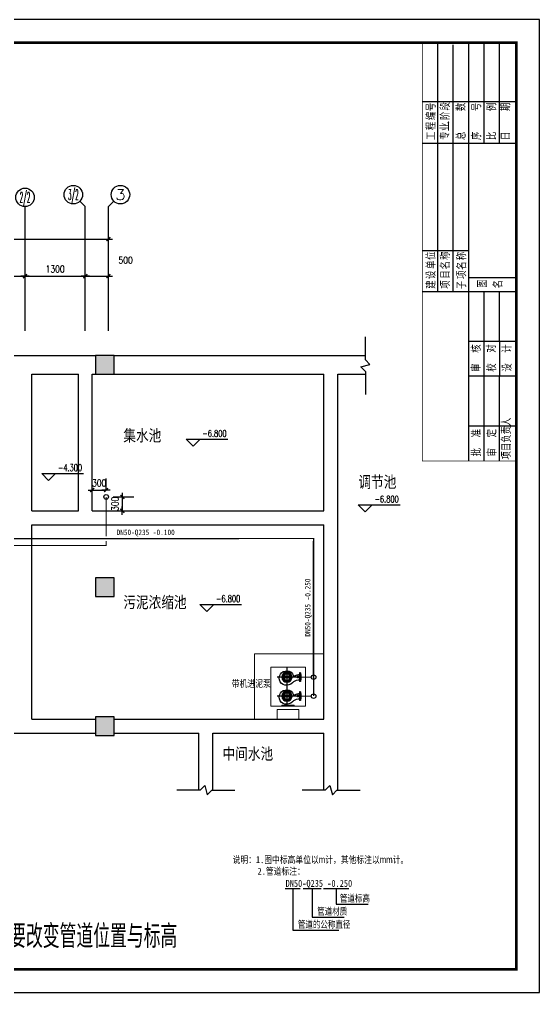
# Model space of a CAD drawing. Header units: millimetres. Extents: x 149947 to 179660, y -3668 to 17332.
# Drawn here: x 168440 to 179660, y -3668 to 17332 of the extents above; entities that cross this region are included whole.
import ezdxf
from ezdxf.enums import TextEntityAlignment as Align

# ---------------------------------------------------------------- set-up
doc = ezdxf.new("R2010")
doc.units = ezdxf.units.MM
for name, color, linetype in [('1', 4, 'Continuous'), ('5', 240, 'Continuous'), ('AXIS', 3, 'Continuous'), ('AXIS_TEXT', 7, 'Continuous'), ('COLUMN', 9, 'Continuous'), ('GPSCOMMON', 7, 'Continuous'), ('PUB_DIM', 3, 'Continuous'), ('PUB_HATCH', 8, 'Continuous'), ('PUB_TEXT', 7, 'Continuous'), ('WALL', 4, 'Continuous'), ('文字', 2, 'Continuous'), ('管道', 5, 'Continuous'), ('设备', 140, 'Continuous')]:
    doc.layers.add(name, color=color, linetype=linetype)
for name, color, linetype, lineweight in [('坑', 1, 'Continuous', 13), ('开孔', 6, 'Continuous', 13), ('水设备', 7, 'Continuous', 13)]:
    doc.layers.add(name, color=color, linetype=linetype, lineweight=lineweight)
doc.styles.add('_TCH_AXIS', font='COMPLEX', dxfattribs={"bigfont": 'GBCBIG'})
doc.styles.add('_TCH_DIM', font='SIMPLEX', dxfattribs={"bigfont": 'GBCBIG'})
doc.styles.add('_TWT_DIM', font='SIMPLEX', dxfattribs={"width": 0.8, "height": 3, "bigfont": 'HZTXT'})
doc.styles.add('COMPLEX', font='COMPLEX')
doc.styles.add('DIM_FONT', font='SIMPLEX.shx', dxfattribs={"width": 0.8})
doc.styles.add('HZ', font='romans1.shx', dxfattribs={"width": 0.8, "bigfont": 'hztxt.shx'})
doc.styles.add('HZHT', font='txt.shx', dxfattribs={"width": 0.8, "bigfont": 'ht64f.shx'})
doc.styles.get("Standard").update_dxf_attribs({"font": 'txt', "bigfont": 'gbcbig.shx'})
doc.dimstyles.new('DIMN', dxfattribs={"dimtxt": 300, "dimasz": 1, "dimexe": 250, "dimexo": 300, "dimgap": 150, "dimtad": 1, "dimdec": 0, "dimzin": 0, "dimdsep": 46, "dimtxsty": 'DIM_FONT', "dimblk": '_DIMX', "dimcen": 0.09, "dimclrt": 7, "dimadec": 0, "dimazin": 0, "dimtfac": 1, "dimtdec": 0, "dimtix": 1, "dimtmove": 2, "dimatfit": 3, "dimldrblk": '_DIMX', "dimfxl": 0, "dimtolj": 1, "dimtzin": 0, "dimarcsym": 0})

# ---------------------------------------------------------------- blocks, each defined once
blk = doc.blocks.new('Jgp1007')
at = {"layer": '1'}
for p, q in [((-4.63, 1.01), (-4.75, 0.91)), ((-4.63, 1.51), (-4.33, 1.51)), ((-3.97, 0.28), (-3.56, 0.28)), ((-3.97, 0), (-3.97, 0.28)), ((-3.97, 0.28), (-3.97, 0)), ((-3.97, 0), (-3.97, -0.28)), ((-3.56, 0.28), (-3.56, 0)), ((-3.56, -0.28), (-3.56, 0)), ((-4.75, -0.91), (-4.63, -1.01)), ((-3.97, -0.28), (-3.97, 0)), ((-3.97, -0.28), (-3.56, -0.28))]:
    blk.add_line(p, q, dxfattribs=at)
at = {"layer": '1', "color": 7}
for p, q in [((-4.75, 0.91), (-4.75, -0.91)), ((-4.63, 1.51), (-4.63, -1.51)), ((-4.33, 1.51), (-4.33, -1.51)), ((-0.81, 0.2), (0.81, 0.2)), ((-0.81, 0.2), (-0.81, -0.2)), ((0.81, 0.2), (0.81, -0.2)), ((-4.63, -1.51), (-4.33, -1.51)), ((-0.81, -0.2), (0.81, -0.2))]:
    blk.add_line(p, q, dxfattribs=at)
for radius in [1.75, 1.45]:
    blk.add_circle((0, 0), radius, dxfattribs=at)
at = {"layer": '1'}
blk.add_circle((0, 0), 1.08, dxfattribs=at)
at = {"layer": '1', "color": 7}
for centre, radius, start, end in [((-4.27, -1.52), 2.44, 52.0935, 91.435), ((-0.06, -0.09), 2.22, 90.1048, 165.2406), ((0.18, -0.33), 2.47, 265.7765, 95.7779), ((-4.26, -4.42), 3.5, 57.4097, 91.1382), ((0.31, 0.57), 3.37, 217.2071, 264.6637)]:
    blk.add_arc(centre, radius, start, end, dxfattribs=at)
at = {"layer": '1'}
blk.add_arc((-2.52, 0.67), 0.361, 226.539, 327.4927, dxfattribs=at)
at = {"layer": '5', "color": 3}
for p, q in [((-4.91, 0), (3.39, 0)), ((0, 3.26), (0, -3.27))]:
    blk.add_line(p, q, dxfattribs=at)
blk = doc.blocks.new('_DIMX')
blk.add_line((-150, 0), (150, 0))
at = {"const_width": 50}
blk.add_lwpolyline([(-70, -70), (70, 70)], dxfattribs=at)
blk = doc.blocks.new('*D58')
at = {"layer": 'AXIS', "color": 0, "lineweight": -2}
for p, q in [((158960, 10760), (158960, 12842)), ((170360, 10760), (170360, 12842)), ((158961, 12592), (170359, 12592))]:
    blk.add_line(p, q, dxfattribs=at)
at = {"layer": 'Defpoints', "color": 0}
for p in [(170360, 12592), (158960, 10610), (170360, 10610)]:
    blk.add_point(p, dxfattribs=at)
at = {"layer": 'AXIS', "color": 0, "lineweight": -2, "xscale": 0.6, "yscale": 0.6, "zscale": 0.6, "rotation": 180}
blk.add_blockref('_DIMX', (158960, 12592), dxfattribs=at)
at = {"layer": 'AXIS', "color": 0, "lineweight": -2, "xscale": 0.6, "yscale": 0.6, "zscale": 0.6}
blk.add_blockref('_DIMX', (170360, 12592), dxfattribs=at)
at = {"layer": 'AXIS', "color": 7, "insert": (164660, 12747), "char_height": 150, "attachment_point": 5, "style": 'DIM_FONT'}
blk.add_mtext('\\A1;11400', dxfattribs=at)
blk = doc.blocks.new('*D57')
at = {"layer": 'AXIS', "color": 0, "lineweight": -2}
for p, q in [((169860, 10760), (169860, 12042)), ((170360, 10760), (170360, 12042)), ((169861, 11792), (170359, 11792))]:
    blk.add_line(p, q, dxfattribs=at)
at = {"layer": 'Defpoints', "color": 0}
for p in [(170360, 11792), (169860, 10610), (170360, 10610)]:
    blk.add_point(p, dxfattribs=at)
at = {"layer": 'AXIS', "color": 0, "lineweight": -2, "xscale": 0.6, "yscale": 0.6, "zscale": 0.6, "rotation": 180}
blk.add_blockref('_DIMX', (169860, 11792), dxfattribs=at)
at = {"layer": 'AXIS', "color": 0, "lineweight": -2, "xscale": 0.6, "yscale": 0.6, "zscale": 0.6}
blk.add_blockref('_DIMX', (170360, 11792), dxfattribs=at)
at = {"layer": 'AXIS', "color": 7, "insert": (170730, 12137), "char_height": 150, "attachment_point": 5, "style": 'DIM_FONT'}
blk.add_mtext('\\A1;500', dxfattribs=at)
blk = doc.blocks.new('*D56')
at = {"layer": 'AXIS', "color": 0, "lineweight": -2}
for p, q in [((168560, 10760), (168560, 12042)), ((169860, 10760), (169860, 12042)), ((168561, 11792), (169859, 11792))]:
    blk.add_line(p, q, dxfattribs=at)
at = {"layer": 'Defpoints', "color": 0}
for p in [(169860, 11792), (168560, 10610), (169860, 10610)]:
    blk.add_point(p, dxfattribs=at)
at = {"layer": 'AXIS', "color": 0, "lineweight": -2, "xscale": 0.6, "yscale": 0.6, "zscale": 0.6, "rotation": 180}
blk.add_blockref('_DIMX', (168560, 11792), dxfattribs=at)
at = {"layer": 'AXIS', "color": 0, "lineweight": -2, "xscale": 0.6, "yscale": 0.6, "zscale": 0.6}
blk.add_blockref('_DIMX', (169860, 11792), dxfattribs=at)
at = {"layer": 'AXIS', "color": 7, "insert": (169210, 11947), "char_height": 150, "attachment_point": 5, "style": 'DIM_FONT'}
blk.add_mtext('\\A1;1300', dxfattribs=at)
blk = doc.blocks.new('*D55')
at = {"layer": 'AXIS', "color": 0, "lineweight": -2}
for p, q in [((165260, 10760), (165260, 12042)), ((168560, 10760), (168560, 12042)), ((165261, 11792), (168559, 11792))]:
    blk.add_line(p, q, dxfattribs=at)
at = {"layer": 'Defpoints', "color": 0}
for p in [(168560, 11792), (165260, 10610), (168560, 10610)]:
    blk.add_point(p, dxfattribs=at)
at = {"layer": 'AXIS', "color": 0, "lineweight": -2, "xscale": 0.6, "yscale": 0.6, "zscale": 0.6, "rotation": 180}
blk.add_blockref('_DIMX', (165260, 11792), dxfattribs=at)
at = {"layer": 'AXIS', "color": 0, "lineweight": -2, "xscale": 0.6, "yscale": 0.6, "zscale": 0.6}
blk.add_blockref('_DIMX', (168560, 11792), dxfattribs=at)
at = {"layer": 'AXIS', "color": 7, "insert": (166910, 11947), "char_height": 150, "attachment_point": 5, "style": 'DIM_FONT'}
blk.add_mtext('\\A1;3300', dxfattribs=at)
blk = doc.blocks.new('_AXISO')
blk.add_circle((0, 0), 0.5)
at = {"layer": 'AXIS_TEXT', "style": 'COMPLEX', "width": 1.438492}
blk.add_attdef('A', text='', height=0.56, dxfattribs=at).set_placement((-0.25, -0.28), (0.25, -0.28), align=Align.FIT)
blk = doc.blocks.new('_FZH')
blk.add_lwpolyline([(-0.5, -0.5), (0.5, -0.5), (0.5, 0.5), (-0.5, 0.5)], close=True)
at = {"layer": 'PUB_HATCH'}
blk.add_solid([(-0.5, -0.5), (0.5, -0.5), (-0.5, 0.5), (0.5, 0.5)], dxfattribs=at)
blk = doc.blocks.new('*D71')
at = {"layer": 'AXIS', "color": 0, "lineweight": -2}
for p, q in [((170010, 7147), (170010, 7426)), ((170310, 7178), (170310, 7426)), ((170009, 7176), (170009, 7176)), ((170010, 7176), (170310, 7176)), ((170311, 7176), (170311, 7176))]:
    blk.add_line(p, q, dxfattribs=at)
at = {"layer": 'Defpoints', "color": 0}
for p in [(170310, 7176), (170010, 6997), (170310, 7028)]:
    blk.add_point(p, dxfattribs=at)
at = {"layer": 'AXIS', "color": 0, "lineweight": -2, "xscale": 0.6, "yscale": 0.6, "zscale": 0.6}
blk.add_blockref('_DIMX', (170010, 7176), dxfattribs=at)
at = {"layer": 'AXIS', "color": 0, "lineweight": -2, "xscale": 0.6, "yscale": 0.6, "zscale": 0.6, "rotation": 180}
blk.add_blockref('_DIMX', (170310, 7176), dxfattribs=at)
at = {"layer": 'AXIS', "color": 7, "insert": (170160, 7331), "char_height": 150, "attachment_point": 5, "style": 'DIM_FONT'}
blk.add_mtext('\\A1;300', dxfattribs=at)
blk = doc.blocks.new('*D72')
at = {"layer": 'AXIS', "color": 0, "lineweight": -2}
for p, q in [((170460, 7028), (170909, 7028)), ((170659, 7029), (170659, 7029)), ((170659, 7028), (170659, 6728)), ((170599, 6728), (170909, 6728)), ((170659, 6728), (170659, 6727))]:
    blk.add_line(p, q, dxfattribs=at)
at = {"layer": 'Defpoints', "color": 0}
for p in [(170310, 7028), (170449, 6728), (170659, 6728)]:
    blk.add_point(p, dxfattribs=at)
at = {"layer": 'AXIS', "color": 0, "lineweight": -2, "xscale": 0.6, "yscale": 0.6, "zscale": 0.6}
for p, rotation in [((170659, 7028), 270), ((170659, 6728), 90)]:
    blk.add_blockref('_DIMX', p, dxfattribs=dict(at, rotation=rotation))
at = {"layer": 'AXIS', "color": 7, "insert": (170504, 6878), "char_height": 150, "attachment_point": 5, "rotation": 90, "style": 'DIM_FONT'}
blk.add_mtext('\\A1;300', dxfattribs=at)

msp = doc.modelspace()

# ---------------------------------------------------------------- linework, layer by layer
for p, q in [((177466.427, 11456.224), (177466.427, 16806.223)), ((178133.093, 7806.224), (178133.093, 16806.223)), ((178466.427, 14656.224), (178466.427, 16806.223)), ((178799.76, 14656.224), (178799.76, 16806.223)), ((177799.541, 11456.224), (177799.541, 16782.222)), ((177686.812, 15096.799), (177705.249, 15115.25)), ((177691.15, 15108.738), (177686.812, 15096.799)), ((177695.488, 15117.421), (177691.15, 15108.738)), ((177705.249, 15115.25), (177695.488, 15117.421)), ((178466.427, 7806.224), (178466.427, 11456.224)), ((178799.76, 10381.224), (178799.76, 11456.224)), ((178799.76, 10381.224), (178799.76, 9631.224)), ((178799.76, 7806.224), (178799.76, 9631.224)), ((179133.095, 8556.224), (178133.093, 8556.224))]:
    msp.add_line(p, q)
msp.add_lwpolyline([(149959.928, -3668.324), (179659.928, -3668.324), (179659.928, 17331.674), (149959.928, 17331.674)], close=True)
at = {"const_width": 57.9}
msp.add_lwpolyline([(151209.928, -3168.324), (179159.928, -3168.324), (179159.928, 16831.674), (151209.928, 16831.674)], close=True, dxfattribs=at)
at = {"const_width": 14.475}
msp.add_lwpolyline([(179133.095, 7806.224), (177133.093, 7806.224), (177133.093, 16806.223)], dxfattribs=at)
for points in [[(179133.095, 15556.224), (177133.093, 15556.224)], [(179133.095, 14656.224), (177133.093, 14656.224)], [(178133.093, 12341.794), (177143.29, 12341.794)], [(179159.928, 11756.224), (178133.093, 11756.224)], [(179159.928, 11456.224), (177133.093, 11456.224)], [(179159.928, 10381.224), (178133.093, 10381.224)], [(179159.928, 9631.224), (178133.093, 9631.224)]]:
    msp.add_lwpolyline(points)
at = {"layer": 'AXIS'}
for p, q in [((168559.955, 10610.467), (168559.955, 13292.201)), ((169742.798, 13409.358), (169859.955, 13292.201)), ((169859.955, 10610.467), (169859.955, 13292.201)), ((170477.112, 13409.358), (170359.955, 13292.201)), ((170359.955, 10610.467), (170359.955, 13292.201))]:
    msp.add_line(p, q, dxfattribs=at)
at = {"layer": 'PUB_DIM'}
for p, q in [((175901.995, 9985.97), (175901.995, 10485.97)), ((175802.89, 9834.329), (176001.1, 9886.865)), ((175901.995, 9985.97), (176001.1, 9886.865)), ((175901.995, 9735.224), (175802.89, 9834.329)), ((175901.995, 9735.224), (175901.995, 9235.224)), ((172035.543, 8272.475), (172935.543, 8272.475)), ((172185.543, 8122.475), (172035.543, 8272.475)), ((172185.543, 8122.475), (172335.543, 8272.475)), ((168918.919, 7533.061), (169818.919, 7533.061)), ((169068.919, 7383.061), (168918.919, 7533.061)), ((169068.919, 7383.061), (169218.919, 7533.061)), ((175750.096, 6855.403), (176650.096, 6855.403)), ((175900.096, 6705.403), (175750.096, 6855.403)), ((175900.096, 6705.403), (176050.096, 6855.403)), ((172331.318, 4705.916), (173231.318, 4705.916)), ((172481.318, 4555.916), (172331.318, 4705.916)), ((172481.318, 4555.916), (172631.318, 4705.916)), ((172338.394, 697.501), (171838.394, 697.501)), ((172338.394, 697.501), (172437.499, 796.606)), ((172437.499, 796.606), (172490.034, 598.396)), ((172589.139, 697.501), (172490.034, 598.396)), ((172589.139, 697.501), (173089.139, 697.501)), ((175038.394, 697.501), (174538.394, 697.501)), ((175038.394, 697.501), (175137.499, 796.606)), ((175137.499, 796.606), (175190.034, 598.396)), ((175289.139, 697.501), (175190.034, 598.396)), ((175289.139, 697.501), (175789.139, 697.501)), ((174175.401, -1420.879), (174495.612, -1420.879)), ((174335.506, -1420.879), (174335.506, -2325.522)), ((174558.574, -1420.879), (174947.145, -1420.879)), ((174752.86, -1420.879), (174752.86, -2043.699)), ((175001.988, -1420.879), (175544.693, -1420.879)), ((175273.34, -1420.879), (175273.34, -1761.876)), ((175273.34, -1761.876), (175962.262, -1761.876)), ((174752.86, -2043.699), (175441.781, -2043.699)), ((174335.506, -2325.522), (175326.53, -2325.522))]:
    msp.add_line(p, q, dxfattribs=at)
at = {"layer": 'PUB_DIM', "color": 4, "const_width": 25}
for points in [[(170309.955, 7028.227), (170309.955, 6178.153)], [(161718.621, 6472.047), (161718.621, 5977.607), (170309.955, 5977.607), (170309.942, 6078.153)]]:
    msp.add_lwpolyline(points, dxfattribs=at)
at = {"layer": 'PUB_DIM', "color": 4}
msp.add_circle((170309.955, 7028.227), 50, dxfattribs=at)
at = {"layer": 'WALL'}
for p, q in [((165259.955, 10078.227), (168559.955, 10078.227)), ((168559.955, 10078.227), (169859.955, 10078.227)), ((169859.955, 10078.227), (170079.955, 10078.227)), ((170479.955, 10078.227), (175159.955, 10078.227)), ((175159.955, 10078.227), (175901.995, 10078.227)), ((168709.955, 9678.227), (169709.955, 9678.227)), ((168709.955, 6728.227), (168709.955, 9678.227)), ((169709.955, 6728.227), (169709.955, 9678.227)), ((170009.955, 9678.227), (170079.955, 9678.227)), ((170009.955, 6728.227), (170009.955, 9678.227)), ((170479.955, 9678.227), (175009.955, 9678.227)), ((175009.955, 6728.227), (175009.955, 9678.227)), ((175309.955, 9678.227), (175901.995, 9678.227)), ((175309.955, 6578.227), (175309.955, 9678.227)), ((168709.955, 6728.227), (169709.955, 6728.227)), ((170009.955, 6728.227), (175009.955, 6728.227)), ((175309.955, 2078.227), (175309.955, 6578.227)), ((168709.955, 2228.227), (168709.955, 6428.227)), ((168709.955, 6428.227), (169859.955, 6428.227)), ((169859.955, 6428.227), (175009.955, 6428.227)), ((175009.955, 2228.227), (175009.955, 6428.227)), ((168709.955, 2228.227), (170079.955, 2228.227)), ((170479.955, 2228.227), (172459.955, 2228.227)), ((172459.955, 2228.227), (175009.955, 2228.227)), ((159239.955, 1928.227), (168559.955, 1928.227)), ((168559.955, 1928.227), (170079.955, 1928.227)), ((170479.955, 1928.227), (172309.955, 1928.227)), ((172309.955, 697.501), (172309.955, 1928.227)), ((172609.955, 1928.227), (175009.955, 1928.227)), ((172609.955, 697.501), (172609.955, 1928.227)), ((175009.955, 697.501), (175009.955, 1928.227)), ((175309.955, 697.501), (175309.955, 2078.227))]:
    msp.add_line(p, q, dxfattribs=at)
at = {"layer": '坑'}
msp.add_lwpolyline([(173509.955, 3638.227), (175009.955, 3638.227), (175009.955, 2228.227), (173509.955, 2228.227)], close=True, dxfattribs=at)
at = {"layer": '开孔'}
for points in [[(173859.955, 3352.394), (174609.955, 3352.394), (174609.955, 2512.394), (173859.955, 2512.394)], [(174101.426, 2512.394), (174101.426, 2535.14), (174368.484, 2535.14), (174368.484, 2512.394)]]:
    msp.add_lwpolyline(points, close=True, dxfattribs=at)
at = {"layer": '水设备'}
for p, q in [((174001.301, 2439.373), (174468.61, 2439.373)), ((174001.301, 2228.227), (174001.301, 2439.373)), ((174468.61, 2439.373), (174468.61, 2228.227)), ((174468.61, 2228.227), (174001.301, 2228.227))]:
    msp.add_line(p, q, dxfattribs=at)
at = {"layer": '管道'}
for p, q in [((174786.738, 5572.58), (174786.656, 6074.208)), ((174786.434, 3130.824), (174786.738, 5572.58))]:
    msp.add_line(p, q, dxfattribs=at)
at = {"layer": '管道', "const_width": 25}
for points in [[(164054.955, 6472.047), (164054.955, 6127.607), (170164.401, 6128.141)], [(170164.917, 6128.141), (174786.656, 6128.545), (174786.435, 2728.213)], [(174509.955, 3138.227), (174736.435, 3138.227)], [(174509.955, 2728.227), (174736.435, 2728.227)]]:
    msp.add_lwpolyline(points, dxfattribs=at)
at = {"layer": '管道'}
for centre in [(174786.435, 3138.213), (174786.435, 2728.213)]:
    msp.add_circle(centre, 50, dxfattribs=at)

# ---------------------------------------------------------------- block references
at = {"layer": 'AXIS'}
ref = msp.add_blockref('_AXISO', (168559.955, 13492.201), dxfattribs=dict(at, xscale=400, yscale=400, zscale=400))
ref.add_attrib('A', '2/2', dxfattribs={"layer": 'AXIS_TEXT', "height": 226.2742, "style": '_TCH_AXIS', "width": 0.375}).set_placement((168446.818, 13379.064), (168673.092, 13379.064), align=Align.FIT)
ref = msp.add_blockref('_AXISO', (169601.377, 13550.779), dxfattribs=dict(at, xscale=400, yscale=400, zscale=400))
ref.add_attrib('A', '3/2', dxfattribs={"layer": 'AXIS_TEXT', "height": 226.2742, "style": '_TCH_AXIS', "width": 0.381818}).set_placement((169488.239, 13437.642), (169714.514, 13437.642), align=Align.FIT)
ref = msp.add_blockref('_AXISO', (170618.534, 13550.779), dxfattribs=dict(at, xscale=400, yscale=400, zscale=400))
ref.add_attrib('A', '3', dxfattribs={"layer": 'AXIS_TEXT', "height": 226.274, "style": '_TCH_AXIS', "width": 1.5}).set_placement((170505.397, 13437.642), (170731.671, 13437.642), align=Align.FIT)
at = {"layer": 'COLUMN', "xscale": 400, "yscale": 400, "zscale": 400}
for p in [(170279.955, 9878.227), (170279.955, 5078.227), (170279.955, 2078.227)]:
    msp.add_blockref('_FZH', p, dxfattribs=at)
at = {"layer": 'GPSCOMMON', "extrusion": (0, 0, -1), "xscale": 62.99212597310543, "yscale": 62.99212604761124, "zscale": -62.99212598425196}
for p in [(-174210.65, 3138.227), (-174210.65, 2728.227)]:
    msp.add_blockref('Jgp1007', p, dxfattribs=at)

# ---------------------------------------------------------------- texts
at = {"style": 'HZHT', "width": 0.8}
for s, p in [('号', (177415.645, 15353.84)), ('段', (177721.394, 15367.776)), ('数', (178063.826, 15353.84)), ('号', (178398.737, 15353.84)), ('例', (178725.061, 15353.84)), ('期', (179025.623, 15353.84)), ('编', (177415.645, 15159.676)), ('阶  ', (177721.394, 15161.405)), ('程', (177415.645, 14942.399)), ('业', (177715.514, 14924.152)), ('工', (177415.645, 14729.744)), ('专  ', (177715.514, 14737.093)), ('总', (178063.826, 14729.744)), ('序', (178398.737, 14729.744)), ('比', (178725.061, 14727.379)), ('日', (179025.623, 14729.744)), ('位', (177415.645, 12143.56)), ('称', (177724.754, 12143.56)), ('称', (178075.635, 12135.195)), ('单', (177415.645, 11949.397)), ('名', (177724.754, 11936.849)), ('名', (178075.635, 11928.484)), ('设', (177415.645, 11732.119)), ('目', (177724.754, 11740.484)), ('项', (178075.635, 11732.119)), ('建 ', (177415.645, 11519.464)), ('项', (177724.754, 11519.464)), ('子', (178075.635, 11511.099)), ('图 ', (178523.301, 11539.331)), ('名', (178862.29, 11529.621)), ('核', (178394.105, 10138.938)), ('对', (178717.325, 10140.268)), ('计', (179052.932, 10140.268)), ('审     ', (178388.26, 9729.434)), ('校', (178723.001, 9730.764)), ('设', (179058.607, 9730.764)), ('准   ', (178394.761, 8311.92)), ('定 ', (178729.142, 8311.92)), ('项目负责人', (179041.832, 7834.881)), ('批    ', (178394.761, 7902.416)), ('审     ', (178734.818, 7902.416))]:
    msp.add_text(s, height=173.7, rotation=90, dxfattribs=at).set_placement(p)
at = {"layer": 'PUB_DIM', "style": 'HZ', "width": 0.8}
for s, p in [('管道标高', (175351.897, -1723.447)), ('管道材质', (174863.439, -2005.27)), ('管道的公称直径', (174446.086, -2287.093))]:
    msp.add_text(s, height=150, dxfattribs=at).set_placement(p)
at = {"layer": 'PUB_TEXT', "style": '_TCH_DIM', "width": 0.705882}
for s, p in [('-6.800', (172385.543, 8322.475)), ('-4.300', (169268.919, 7583.061)), ('-6.800', (176100.096, 6905.403)), ('-6.800', (172681.318, 4755.916))]:
    msp.add_text(s, height=148.75, dxfattribs=at).set_placement(p)
at = {"layer": '文字', "width": 100757.6748, "attachment_point": 1, "style": '_TWT_DIM'}
for s, insert, char_height in [('{\\f仿宋_GB2312|b0|i0|c134|p49;集水池}', (170680.757, 8477.74), 250), ('{\\f仿宋_GB2312|b0|i0|c134|p49;调节池}', (175753.36, 7476.54), 250), ('{\\f@FangSong_GB2312|b0|i0|c134|p49;DN50-Q235 -0.100}', (170535.717, 6323.862), 120), ('{\\f仿宋_GB2312|b0|i0|c134|p49;污泥浓缩池}', (170680.757, 4879.9), 250), ('{\\fFangSong_GB2312|b0|i0|c134|p49;带机进泥泵}', (173021.417, 3073.251), 150), ('{\\f仿宋_GB2312|b0|i0|c134|p49;中间水池}', (172821.656, 1611.009), 250), ('{\\fFangSong_GB2312|b0|i0|c134|p32;说明：1.图中标高单位以\\fArial|b0|i0|c0|p32;m\\fFangSong_GB2312|b0|i0|c134|p32;计，其他标注以\\fArial|b0|i0|c0|p32;mm\\fFangSong_GB2312|b0|i0|c134|p32;计。\\P      2.管道标注：}', (173037.296, -725.795), 150), ('{\\f@FangSong_GB2312|b0|i0|c134|p49;DN50-Q235 -0.250}', (174181.817, -1237.193), 150)]:
    msp.add_mtext(s, dxfattribs=dict(at, insert=insert, char_height=char_height))
at = {"layer": '文字', "insert": (174597.567, 4012.826), "char_height": 120, "width": 100757.6748, "attachment_point": 1, "rotation": 90, "style": '_TWT_DIM'}
msp.add_mtext('{\\f@FangSong_GB2312|b0|i0|c134|p49;DN50-Q235 -0.250}', dxfattribs=at)
at = {"layer": '设备', "color": 1}
msp.add_text('本图及材料表仅作为设计之参考，施工过程中可以根据现场需要改变管道位置与标高', height=504, dxfattribs=at).set_placement((158418.93, -2707.208))

# ---------------------------------------------------------------- dimensions: what is measured, and where the dimension line sits
at = {"layer": 'AXIS'}
for p1, p2, distance, picture, middle in [((158959.955, 10610.467), (170359.955, 10610.467), 1981.733, '*D58', (164659.955, 12747.201)), ((165259.955, 10610.467), (168559.955, 10610.467), 1181.733, '*D55', (166909.955, 11947.201)), ((168559.955, 10610.467), (169859.955, 10610.467), 1181.733, '*D56', (169209.955, 11947.201))]:
    dim = msp.add_aligned_dim(p1=p1, p2=p2, distance=distance, dimstyle='DIMN', override={"dimtxt": 150, "dimasz": 0.6, "dimexo": 150, "dimgap": 80}, dxfattribs=at)
    dim.commit()
    dim.dimension.update_dxf_attribs({"geometry": picture, "text_midpoint": middle})
dim = msp.add_linear_dim(base=(170359.955, 11792.201), p1=(169859.955, 10610.467), p2=(170359.955, 10610.467), angle=0, dimstyle='DIMN', override={"dimtxt": 150, "dimasz": 0.6, "dimexo": 150, "dimgap": 80}, dxfattribs=at)
dim.commit()
dim.dimension.update_dxf_attribs({"geometry": '*D57', "text_midpoint": (170729.955, 12137.201), "dimtype": 161})
dim = msp.add_linear_dim(base=(170309.955, 7176.315), p1=(170009.955, 6996.666), p2=(170309.955, 7028.227), dimstyle='DIMN', override={"dimtxt": 150, "dimasz": 0.6, "dimexo": 150, "dimgap": 80}, dxfattribs=at)
dim.commit()
dim.dimension.update_dxf_attribs({"geometry": '*D71', "text_midpoint": (170159.955, 7331.315)})
dim = msp.add_linear_dim(base=(170659.247, 6728.227), p1=(170309.955, 7028.227), p2=(170448.536, 6728.227), angle=90, dimstyle='DIMN', override={"dimtxt": 150, "dimasz": 0.6, "dimexo": 150, "dimgap": 80}, dxfattribs=at)
dim.commit()
dim.dimension.update_dxf_attribs({"geometry": '*D72', "text_midpoint": (170504.247, 6878.227)})

doc.saveas('drawing.dxf')
